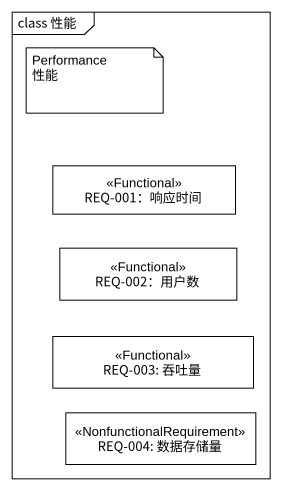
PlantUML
@startuml
mainframe class 性能
hide circle
hide empty members
class "REQ-001：响应时间" as REQ_001_响应时间 <<Functional>>
class "REQ-002：用户数" as REQ_002_用户数 <<Functional>>
class "REQ-003: 吞吐量" as REQ_003_吞吐量 <<Functional>>
class "REQ-004: 数据存储量" as REQ_004_数据存储量 <<NonfunctionalRequirement>>
note as N1
  Performance
  性能
end note
@enduml
